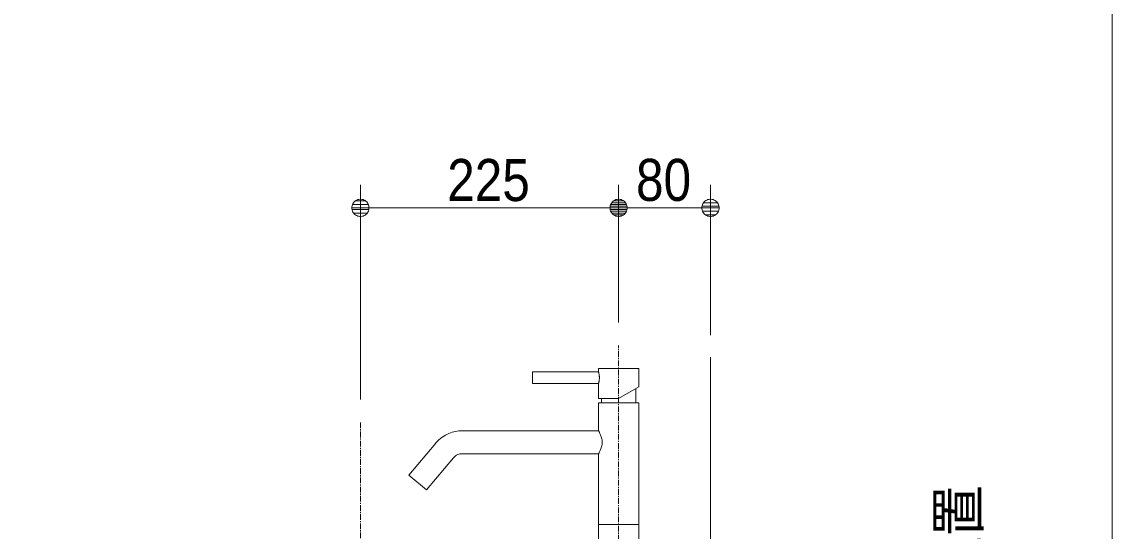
# Model space of a CAD drawing. Units: millimetres, scale not verified. Extents: x -6062 to 6062, y -3045 to 3045.
# Drawn here: x -1318 to -368, y -1222 to -778 of the extents above; entities that cross this region are included whole.
import ezdxf
from ezdxf.enums import TextEntityAlignment as Align

# ---------------------------------------------------------------- set-up
doc = ezdxf.new("R2010")
doc.units = ezdxf.units.MM
doc.header["$LTSCALE"] = 20
doc.linetypes.add('CHAIN1', pattern=[8, 5, -1, 1, -1])
for name, color, linetype, lineweight in [('0-0_1図面枠', 7, 'Continuous', 9), ('0-1_5ボウル・キャビネット', 7, 'Continuous', 9), ('0-2_2寸法-1', 7, 'Continuous', 9), ('0-3_0', 7, 'Continuous', 9), ('0-4_2寸法-2', 7, 'Continuous', 9), ('0-5_4給排水', 7, 'Continuous', 9)]:
    doc.layers.add(name, color=color, linetype=linetype, lineweight=lineweight)
doc.styles.add('ＭＳ Ｐゴシック', font='')
doc.styles.get('ＭＳ Ｐゴシック').set_extended_font_data('MS PGothic')

# ---------------------------------------------------------------- blocks, each defined once
blk = doc.blocks.new('グループ-4')
at = {"layer": '0-0_1図面枠'}
blk.add_line((28400, 41000), (28400, -48600), dxfattribs=at)
blk = doc.blocks.new('_Dot')
at = {"layer": '0-3_0'}
for p, q in [((-10, 0), (-20, 0)), ((9.78, 2), (-9.78, 2)), ((7.99, 6), (-7.99, 6)), ((9.16, -3.98), (-9.16, -3.98)), ((6, -7.98), (-6, -7.98))]:
    blk.add_line(p, q, dxfattribs=at)
for points in [[(10, 0), (9.92, 1.25), (9.69, 2.49), (9.3, 3.68), (8.76, 4.82), (8.09, 5.88), (7.29, 6.85), (6.37, 7.71), (5.36, 8.44), (4.26, 9.05), (3.09, 9.51), (1.87, 9.82), (0.63, 9.98), (-0.63, 9.98), (-1.87, 9.82), (-3.09, 9.51), (-4.26, 9.05), (-5.36, 8.44), (-6.37, 7.71), (-7.29, 6.85), (-8.09, 5.88), (-8.76, 4.82), (-9.3, 3.68), (-9.69, 2.49), (-9.92, 1.25), (-10, 0), (0, 0)], [(-10, 0), (-9.92, -1.25), (-9.69, -2.49), (-9.3, -3.68), (-8.76, -4.82), (-8.09, -5.88), (-7.29, -6.85), (-6.37, -7.71), (-5.36, -8.44), (-4.26, -9.05), (-3.09, -9.51), (-1.87, -9.82), (-0.63, -9.98), (0.63, -9.98), (1.87, -9.82), (3.09, -9.51), (4.26, -9.05), (5.36, -8.44), (6.37, -7.71), (7.29, -6.85), (8.09, -5.88), (8.76, -4.82), (9.3, -3.68), (9.69, -2.49), (9.92, -1.25), (10, 0), (0, 0)]]:
    blk.add_lwpolyline(points, close=True, dxfattribs=at)
blk = doc.blocks.new('グループ-59')
at = {"layer": '0-5_4給排水', "linetype": 'CHAIN1'}
blk.add_line((15300, -22540), (15300, -34120), dxfattribs=at)
blk = doc.blocks.new('グループ-61')
at = {"layer": '0-5_4給排水', "linetype": 'CHAIN1'}
blk.add_line((19800, -28600), (19800, -21200), dxfattribs=at)
at = {"layer": '0-5_4給排水'}
for p, q in [((20100, -21946.8), (20100, -22200)), ((19500, -22120), (19500, -22200)), ((20150, -24320), (19450, -24320))]:
    blk.add_line(p, q, dxfattribs=at)
blk.add_lwpolyline([(18300, -21660), (18300, -21860), (19450, -21860), (19450, -22120), (19800, -22120), (20149.9, -21918), (20150, -21600), (19450, -21600), (19450, -21660)], close=True, dxfattribs=at)
for points in [[(19450, -21860), (19450.1, -21859.5), (19450.5, -21858.1), (19451.2, -21855.8), (19452, -21852.6), (19453.1, -21848.5), (19454.3, -21843.6), (19455.7, -21837.9), (19457.1, -21831.4), (19458.5, -21824.2), (19459.9, -21816.4), (19461.2, -21808), (19462.3, -21799.1), (19463.3, -21789.7), (19464, -21780), (19464.4, -21770.1), (19464.6, -21760), (19464.5, -21750.3), (19464, -21740.7), (19463.4, -21731.3), (19462.5, -21722.2), (19461.4, -21713.4), (19460.1, -21705.1), (19458.8, -21697.2), (19457.3, -21689.9), (19455.9, -21683.3), (19454.6, -21677.4), (19453.3, -21672.2), (19452.2, -21667.9), (19451.3, -21664.5), (19450.6, -21662), (19450.1, -21660.5), (19450, -21660)], [(20150, -27520), (20150, -22200), (19450, -22200), (19450, -22685.7), (17073.9, -22685.7), (17014.8, -22688.6), (16956.2, -22697.4), (16898.8, -22711.8), (16843.1, -22731.9), (16780.7, -22762.2), (16722.2, -22799.6), (16666.8, -22845), (16616, -22898), (16614.3, -22900), (16146.8, -23457.2), (16453.2, -23714.3), (16920.7, -23157.2), (16937.1, -23139.8), (16955.5, -23124.6), (16975.5, -23111.6), (16997, -23101.1), (17015.5, -23094.4), (17034.7, -23089.6), (17054.2, -23086.7), (17073.9, -23085.7), (19450, -23085.7), (19450, -27520)], [(19450, -23085.7), (19450.6, -23084.7), (19452.2, -23081.8), (19454.9, -23076.9), (19458.6, -23070.3), (19463, -23061.9), (19468.1, -23051.9), (19473.7, -23040.5), (19479.6, -23027.6), (19485.7, -23013.5), (19491.6, -22998.1), (19497.2, -22981.6), (19502.3, -22964.1), (19506.6, -22945.6), (19509.9, -22926.4), (19512, -22906.6), (19512.8, -22886.6), (19512.1, -22866.6), (19510.2, -22846.8), (19507, -22827.6), (19502.8, -22809.2), (19497.8, -22791.7), (19492.2, -22775.2), (19486.3, -22759.7), (19480.3, -22745.4), (19474.4, -22732.4), (19468.8, -22720.7), (19463.5, -22710.5), (19459, -22701.8), (19455.2, -22694.9), (19452.3, -22689.9), (19450.6, -22686.8), (19450, -22685.7)]]:
    blk.add_lwpolyline(points, dxfattribs=at)

msp = doc.modelspace()

# ---------------------------------------------------------------- linework, layer by layer
at = {"layer": '0-1_5ボウル・キャビネット'}
msp.add_lwpolyline([(-1317.5, -2070), (-717.5, -2070), (-717.5, -1070)], dxfattribs=at)
at = {"layer": '0-2_2寸法-1'}
for p, q in [((-1022.5, -1107), (-1022.5, -920)), ((-797.5, -1040), (-797.5, -920)), ((-797.5, -1040), (-797.5, -920)), ((-717.5, -1051), (-717.5, -920)), ((-1007.49, -940), (-812.51, -940)), ((-732.51, -940), (-782.49, -940))]:
    msp.add_line(p, q, dxfattribs=at)

# ---------------------------------------------------------------- block references
at = {"layer": '0-0_1図面枠', "xscale": 0.05, "yscale": 0.05}
msp.add_blockref('グループ-4', (-1787.5, 0), dxfattribs=at)
at = {"layer": '0-2_2寸法-1', "xscale": 0.7503418, "yscale": 0.7503418, "rotation": 180}
for p in [(-1022.5, -940), (-797.5, -940)]:
    msp.add_blockref('_Dot', p, dxfattribs=at)
at = {"layer": '0-2_2寸法-1', "xscale": 0.7503418, "yscale": 0.7503418}
for p in [(-797.5, -940), (-717.5, -940)]:
    msp.add_blockref('_Dot', p, dxfattribs=at)
at = {"layer": '0-5_4給排水', "xscale": 0.05, "yscale": 0.05}
for name in ['グループ-61', 'グループ-59']:
    msp.add_blockref(name, (-1787.5, 0), dxfattribs=at)

# ---------------------------------------------------------------- texts
at = {"layer": '0-2_2寸法-1', "style": 'ＭＳ Ｐゴシック', "width": 0.9}
for s, p in [('225', (-946.89, -945.06)), ('80', (-782.38, -944.96))]:
    msp.add_text(s, height=36.66, dxfattribs=at).set_placement(p, align=Align.BOTTOM_LEFT)
at = {"layer": '0-4_2寸法-2', "style": 'ＭＳ Ｐゴシック', "width": 0.9}
msp.add_text('Pトラップ排水位置', height=36.66, rotation=90, dxfattribs=at).set_placement((-472.48, -1570.42), align=Align.BOTTOM_LEFT)

doc.saveas('drawing.dxf')
